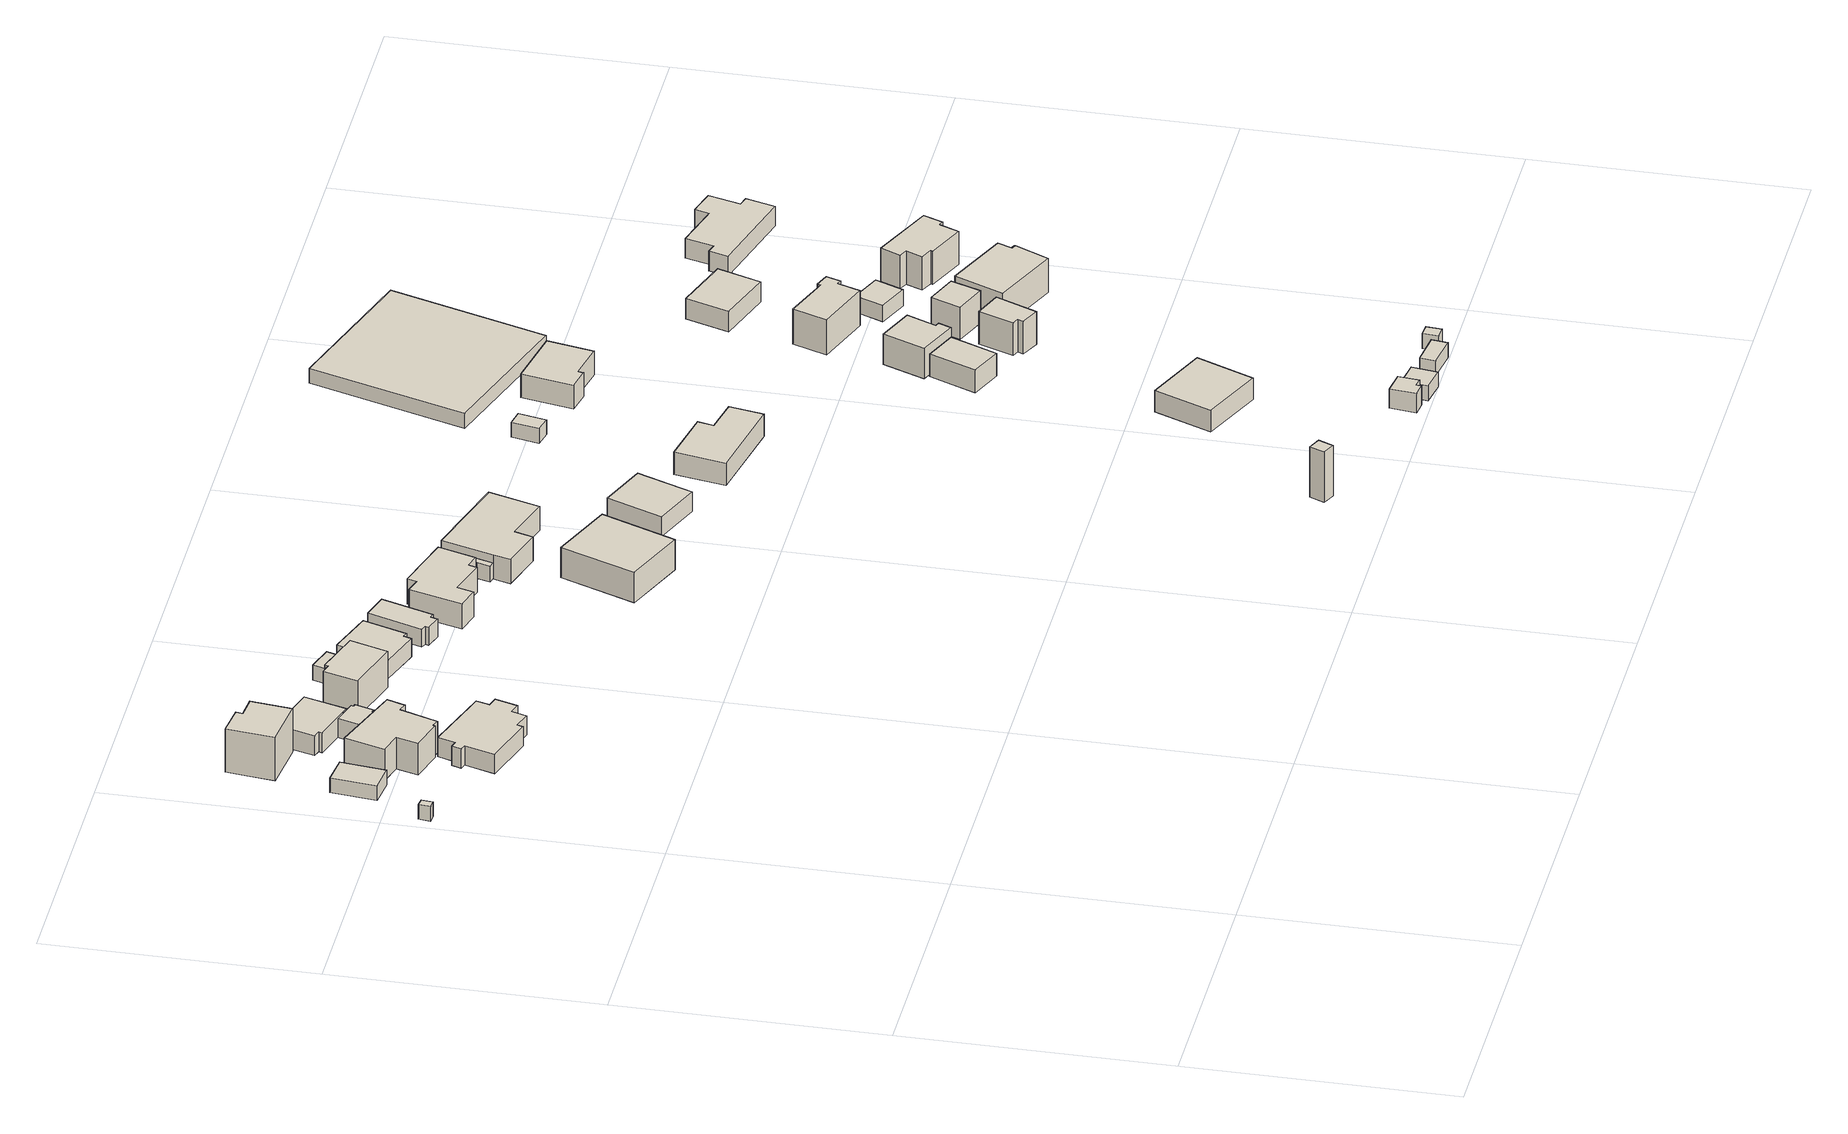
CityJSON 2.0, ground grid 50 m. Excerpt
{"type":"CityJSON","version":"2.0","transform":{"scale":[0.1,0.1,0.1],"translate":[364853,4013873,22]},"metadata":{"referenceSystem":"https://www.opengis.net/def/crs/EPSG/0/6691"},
"CityObjects":{
"building1":{"type":"Building","attributes":{"枝番":1,"利根川水系渡良瀬川洪水浸水想定区域（計画規模）.規模":"L1","利根川水系渡良瀬川洪水浸水想定区域（想定最大規模）.規模":"L2","利根川水系渡良瀬川洪水浸水想定区域（想定最大規模）.浸水ランク":"2","利根川水系渡良瀬川洪水浸水想定区域（想定最大規模）.浸水深":1.61,"利根川水系渡良瀬川洪水浸水想定区域（想定最大規模）.継続時間":15,"利根川水系利根川洪水浸水想定区域（想定最大規模）.規模":"L2","利根川水系利根川洪水浸水想定区域（想定最大規模）.浸水ランク":"1","利根川水系利根川洪水浸水想定区域（想定最大規模）.浸水深":0.418,"BuildingDetails.prefecture":"10","BuildingDetails.city":"10207"},"geometry":[{"type":"Solid","lod":"1","boundaries":[[[[0,1,2,3]],[[2,4,5,3]],[[1,6,4,2]],[[0,7,6,1]],[[3,5,7,0]],[[4,6,7,5]]]]}]},
"building2":{"type":"Building","attributes":{"枝番":1,"利根川水系渡良瀬川洪水浸水想定区域（計画規模）.規模":"L1","利根川水系渡良瀬川洪水浸水想定区域（想定最大規模）.規模":"L2","利根川水系渡良瀬川洪水浸水想定区域（想定最大規模）.浸水ランク":"2","利根川水系渡良瀬川洪水浸水想定区域（想定最大規模）.浸水深":1.32,"利根川水系渡良瀬川洪水浸水想定区域（想定最大規模）.継続時間":5.1,"利根川水系利根川洪水浸水想定区域（想定最大規模）.規模":"L2","利根川水系利根川洪水浸水想定区域（想定最大規模）.浸水ランク":"1","利根川水系利根川洪水浸水想定区域（想定最大規模）.浸水深":0.117,"measuredHeight":3.2,"BuildingDetails.prefecture":"10","BuildingDetails.city":"10207"},"geometry":[{"type":"Solid","lod":"1","boundaries":[[[[8,9,10,11]],[[10,12,13,11]],[[9,14,12,10]],[[8,15,14,9]],[[11,13,15,8]],[[12,14,15,13]]]]}]},
"building3":{"type":"Building","attributes":{"枝番":1,"利根川水系渡良瀬川洪水浸水想定区域（想定最大規模）.規模":"L2","利根川水系渡良瀬川洪水浸水想定区域（想定最大規模）.浸水ランク":"2","利根川水系渡良瀬川洪水浸水想定区域（想定最大規模）.浸水深":0.82,"利根川水系渡良瀬川洪水浸水想定区域（想定最大規模）.継続時間":5.1,"利根川水系利根川洪水浸水想定区域（想定最大規模）.規模":"L2","利根川水系利根川洪水浸水想定区域（想定最大規模）.浸水ランク":"1","利根川水系利根川洪水浸水想定区域（想定最大規模）.浸水深":0.117,"usage":"413","measuredHeight":7,"BuildingDetails.prefecture":"10","BuildingDetails.city":"10207","BuildingDetails.surveyYear":2016},"geometry":[{"type":"Solid","lod":"1","boundaries":[[[[16,17,18,19,20,21,22,23,24,25]],[[24,26,27,25]],[[23,28,26,24]],[[22,29,28,23]],[[21,30,29,22]],[[20,31,30,21]],[[19,32,31,20]],[[18,33,32,19]],[[17,34,33,18]],[[16,35,34,17]],[[25,27,35,16]],[[26,28,29,30,31,32,33,34,35,27]]]]}]},
"building4":{"type":"Building","attributes":{"枝番":1,"利根川水系渡良瀬川洪水浸水想定区域（想定最大規模）.規模":"L2","利根川水系渡良瀬川洪水浸水想定区域（想定最大規模）.浸水ランク":"2","利根川水系渡良瀬川洪水浸水想定区域（想定最大規模）.浸水深":1.12,"利根川水系渡良瀬川洪水浸水想定区域（想定最大規模）.継続時間":5.9,"利根川水系利根川洪水浸水想定区域（想定最大規模）.規模":"L2","利根川水系利根川洪水浸水想定区域（想定最大規模）.浸水ランク":"1","利根川水系利根川洪水浸水想定区域（想定最大規模）.浸水深":0.057,"usage":"411","measuredHeight":9.6,"BuildingDetails.prefecture":"10","BuildingDetails.city":"10207","BuildingDetails.surveyYear":2016},"geometry":[{"type":"Solid","lod":"1","boundaries":[[[[36,37,38,39,40,41]],[[40,42,43,41]],[[39,44,42,40]],[[38,45,44,39]],[[37,46,45,38]],[[36,47,46,37]],[[41,43,47,36]],[[42,44,45,46,47,43]]]]}]},
"building5":{"type":"Building","attributes":{"枝番":1,"利根川水系渡良瀬川洪水浸水想定区域（想定最大規模）.規模":"L2","利根川水系渡良瀬川洪水浸水想定区域（想定最大規模）.浸水ランク":"2","利根川水系渡良瀬川洪水浸水想定区域（想定最大規模）.浸水深":1.2,"利根川水系渡良瀬川洪水浸水想定区域（想定最大規模）.継続時間":7.2,"利根川水系利根川洪水浸水想定区域（想定最大規模）.規模":"L2","利根川水系利根川洪水浸水想定区域（想定最大規模）.浸水ランク":"1","利根川水系利根川洪水浸水想定区域（想定最大規模）.浸水深":0.017,"usage":"413","measuredHeight":4.1,"BuildingDetails.prefecture":"10","BuildingDetails.city":"10207","BuildingDetails.surveyYear":2016},"geometry":[{"type":"Solid","lod":"1","boundaries":[[[[48,49,50,51,52,53,54,55,56,57,58,59,60,61]],[[60,62,63,61]],[[59,64,62,60]],[[58,65,64,59]],[[57,66,65,58]],[[56,67,66,57]],[[55,68,67,56]],[[54,69,68,55]],[[53,70,69,54]],[[52,71,70,53]],[[51,72,71,52]],[[50,73,72,51]],[[49,74,73,50]],[[48,75,74,49]],[[61,63,75,48]],[[62,64,65,66,67,68,69,70,71,72,73,74,75,63]]]]}]},
"building6":{"type":"Building","attributes":{"枝番":1,"利根川水系渡良瀬川洪水浸水想定区域（想定最大規模）.規模":"L2","利根川水系渡良瀬川洪水浸水想定区域（想定最大規模）.浸水ランク":"2","利根川水系渡良瀬川洪水浸水想定区域（想定最大規模）.浸水深":1.22,"利根川水系渡良瀬川洪水浸水想定区域（想定最大規模）.継続時間":5.1,"利根川水系利根川洪水浸水想定区域（想定最大規模）.規模":"L2","利根川水系利根川洪水浸水想定区域（想定最大規模）.浸水ランク":"1","利根川水系利根川洪水浸水想定区域（想定最大規模）.浸水深":0.057,"usage":"411","measuredHeight":4.7,"BuildingDetails.prefecture":"10","BuildingDetails.city":"10207","BuildingDetails.surveyYear":2016},"geometry":[{"type":"Solid","lod":"1","boundaries":[[[[76,77,78,79,80,81]],[[80,82,83,81]],[[79,84,82,80]],[[78,85,84,79]],[[77,86,85,78]],[[76,87,86,77]],[[81,83,87,76]],[[82,84,85,86,87,83]]]]}]},
"building7":{"type":"Building","attributes":{"枝番":1,"利根川水系渡良瀬川洪水浸水想定区域（想定最大規模）.規模":"L2","利根川水系渡良瀬川洪水浸水想定区域（想定最大規模）.浸水ランク":"2","利根川水系渡良瀬川洪水浸水想定区域（想定最大規模）.浸水深":1.01,"利根川水系渡良瀬川洪水浸水想定区域（想定最大規模）.継続時間":5.1,"利根川水系利根川洪水浸水想定区域（想定最大規模）.規模":"L2","利根川水系利根川洪水浸水想定区域（想定最大規模）.浸水ランク":"1","利根川水系利根川洪水浸水想定区域（想定最大規模）.浸水深":0.117,"usage":"411","measuredHeight":4.1,"BuildingDetails.prefecture":"10","BuildingDetails.city":"10207","BuildingDetails.surveyYear":2016},"geometry":[{"type":"Solid","lod":"1","boundaries":[[[[88,89,90,91,92,93,94,95]],[[94,96,97,95]],[[93,98,96,94]],[[92,99,98,93]],[[91,100,99,92]],[[90,101,100,91]],[[89,102,101,90]],[[88,103,102,89]],[[95,97,103,88]],[[96,98,99,100,101,102,103,97]]]]}]},
"building8":{"type":"Building","attributes":{"枝番":1,"利根川水系渡良瀬川洪水浸水想定区域（想定最大規模）.規模":"L2","利根川水系渡良瀬川洪水浸水想定区域（想定最大規模）.浸水ランク":"2","利根川水系渡良瀬川洪水浸水想定区域（想定最大規模）.浸水深":1.11,"利根川水系渡良瀬川洪水浸水想定区域（想定最大規模）.継続時間":5.7,"利根川水系利根川洪水浸水想定区域（想定最大規模）.規模":"L2","利根川水系利根川洪水浸水想定区域（想定最大規模）.浸水ランク":"1","利根川水系利根川洪水浸水想定区域（想定最大規模）.浸水深":0.008,"usage":"411","measuredHeight":8,"BuildingDetails.prefecture":"10","BuildingDetails.city":"10207","BuildingDetails.surveyYear":2016},"geometry":[{"type":"Solid","lod":"1","boundaries":[[[[104,105,106,107,108,109]],[[108,110,111,109]],[[107,112,110,108]],[[106,113,112,107]],[[105,114,113,106]],[[104,115,114,105]],[[109,111,115,104]],[[110,112,113,114,115,111]]]]}]},
"building9":{"type":"Building","attributes":{"枝番":1,"利根川水系渡良瀬川洪水浸水想定区域（想定最大規模）.規模":"L2","利根川水系渡良瀬川洪水浸水想定区域（想定最大規模）.浸水ランク":"2","利根川水系渡良瀬川洪水浸水想定区域（想定最大規模）.浸水深":1.52,"利根川水系渡良瀬川洪水浸水想定区域（想定最大規模）.継続時間":5.7,"利根川水系利根川洪水浸水想定区域（想定最大規模）.規模":"L2","利根川水系利根川洪水浸水想定区域（想定最大規模）.浸水ランク":"1","利根川水系利根川洪水浸水想定区域（想定最大規模）.浸水深":0.153,"measuredHeight":4.9,"BuildingDetails.prefecture":"10","BuildingDetails.city":"10207"},"geometry":[{"type":"Solid","lod":"1","boundaries":[[[[116,117,118,119]],[[118,120,121,119]],[[117,122,120,118]],[[116,123,122,117]],[[119,121,123,116]],[[120,122,123,121]]]]}]},
"building10":{"type":"Building","attributes":{"枝番":1,"利根川水系渡良瀬川洪水浸水想定区域（想定最大規模）.規模":"L2","利根川水系渡良瀬川洪水浸水想定区域（想定最大規模）.浸水ランク":"2","利根川水系渡良瀬川洪水浸水想定区域（想定最大規模）.浸水深":1.21,"利根川水系渡良瀬川洪水浸水想定区域（想定最大規模）.継続時間":5.7,"利根川水系利根川洪水浸水想定区域（想定最大規模）.規模":"L2","利根川水系利根川洪水浸水想定区域（想定最大規模）.浸水ランク":"1","利根川水系利根川洪水浸水想定区域（想定最大規模）.浸水深":0.008,"usage":"411","measuredHeight":4.6,"BuildingDetails.prefecture":"10","BuildingDetails.city":"10207","BuildingDetails.surveyYear":2016},"geometry":[{"type":"Solid","lod":"1","boundaries":[[[[124,125,126,127,128,129]],[[128,130,131,129]],[[127,132,130,128]],[[126,133,132,127]],[[125,134,133,126]],[[124,135,134,125]],[[129,131,135,124]],[[130,132,133,134,135,131]]]]}]},
"building11":{"type":"Building","attributes":{"枝番":1,"利根川水系渡良瀬川洪水浸水想定区域（計画規模）.規模":"L1","利根川水系渡良瀬川洪水浸水想定区域（計画規模）.浸水ランク":"1","利根川水系渡良瀬川洪水浸水想定区域（計画規模）.浸水深":0.02,"利根川水系渡良瀬川洪水浸水想定区域（想定最大規模）.規模":"L2","利根川水系渡良瀬川洪水浸水想定区域（想定最大規模）.浸水ランク":"2","利根川水系渡良瀬川洪水浸水想定区域（想定最大規模）.浸水深":1.31,"利根川水系渡良瀬川洪水浸水想定区域（想定最大規模）.継続時間":5.7,"利根川水系矢場川洪水浸水想定区域（想定最大規模）.規模":"L2","利根川水系矢場川洪水浸水想定区域（想定最大規模）.浸水ランク":"1","利根川水系矢場川洪水浸水想定区域（想定最大規模）.浸水深":0.09,"利根川水系利根川洪水浸水想定区域（想定最大規模）.規模":"L2","利根川水系利根川洪水浸水想定区域（想定最大規模）.浸水ランク":"1","利根川水系利根川洪水浸水想定区域（想定最大規模）.浸水深":0.102,"usage":"411","measuredHeight":4,"BuildingDetails.prefecture":"10","BuildingDetails.city":"10207","BuildingDetails.surveyYear":2016},"geometry":[{"type":"Solid","lod":"1","boundaries":[[[[136,137,138,139,140,141,142,143]],[[142,144,145,143]],[[141,146,144,142]],[[140,147,146,141]],[[139,148,147,140]],[[138,149,148,139]],[[137,150,149,138]],[[136,151,150,137]],[[143,145,151,136]],[[144,146,147,148,149,150,151,145]]]]}]},
"building12":{"type":"Building","attributes":{"枝番":1,"利根川水系渡良瀬川洪水浸水想定区域（想定最大規模）.規模":"L2","利根川水系渡良瀬川洪水浸水想定区域（想定最大規模）.浸水ランク":"2","利根川水系渡良瀬川洪水浸水想定区域（想定最大規模）.浸水深":1.01,"利根川水系渡良瀬川洪水浸水想定区域（想定最大規模）.継続時間":4.6,"利根川水系利根川洪水浸水想定区域（想定最大規模）.規模":"L2","利根川水系利根川洪水浸水想定区域（想定最大規模）.浸水ランク":"1","利根川水系利根川洪水浸水想定区域（想定最大規模）.浸水深":0.003,"usage":"411","measuredHeight":7.2,"BuildingDetails.prefecture":"10","BuildingDetails.city":"10207","BuildingDetails.surveyYear":2016},"geometry":[{"type":"Solid","lod":"1","boundaries":[[[[152,153,154,155,156,157,158,159,160,161]],[[160,162,163,161]],[[159,164,162,160]],[[158,165,164,159]],[[157,166,165,158]],[[156,167,166,157]],[[155,168,167,156]],[[154,169,168,155]],[[153,170,169,154]],[[152,171,170,153]],[[161,163,171,152]],[[162,164,165,166,167,168,169,170,171,163]]]]}]},
"building13":{"type":"Building","attributes":{"枝番":1,"利根川水系渡良瀬川洪水浸水想定区域（想定最大規模）.規模":"L2","利根川水系渡良瀬川洪水浸水想定区域（想定最大規模）.浸水ランク":"2","利根川水系渡良瀬川洪水浸水想定区域（想定最大規模）.浸水深":1.6,"利根川水系渡良瀬川洪水浸水想定区域（想定最大規模）.継続時間":7.6,"利根川水系利根川洪水浸水想定区域（想定最大規模）.規模":"L2","利根川水系利根川洪水浸水想定区域（想定最大規模）.浸水ランク":"1","利根川水系利根川洪水浸水想定区域（想定最大規模）.浸水深":0.413,"usage":"441","measuredHeight":7.1,"BuildingDetails.prefecture":"10","BuildingDetails.city":"10207","BuildingDetails.surveyYear":2016},"geometry":[{"type":"Solid","lod":"1","boundaries":[[[[172,173,174,175]],[[174,176,177,175]],[[173,178,176,174]],[[172,179,178,173]],[[175,177,179,172]],[[176,178,179,177]]]]}]},
"building14":{"type":"Building","attributes":{"枝番":1,"利根川水系渡良瀬川洪水浸水想定区域（想定最大規模）.規模":"L2","利根川水系渡良瀬川洪水浸水想定区域（想定最大規模）.浸水ランク":"2","利根川水系渡良瀬川洪水浸水想定区域（想定最大規模）.浸水深":1.51,"利根川水系渡良瀬川洪水浸水想定区域（想定最大規模）.継続時間":4.6,"measuredHeight":4.4,"BuildingDetails.prefecture":"10","BuildingDetails.city":"10207"},"geometry":[{"type":"Solid","lod":"1","boundaries":[[[[180,181,182,183,184,185]],[[184,186,187,185]],[[183,188,186,184]],[[182,189,188,183]],[[181,190,189,182]],[[180,191,190,181]],[[185,187,191,180]],[[186,188,189,190,191,187]]]]}]},
"building15":{"type":"Building","attributes":{"枝番":1,"利根川水系渡良瀬川洪水浸水想定区域（想定最大規模）.規模":"L2","利根川水系渡良瀬川洪水浸水想定区域（想定最大規模）.浸水ランク":"2","利根川水系渡良瀬川洪水浸水想定区域（想定最大規模）.浸水深":0.9,"利根川水系渡良瀬川洪水浸水想定区域（想定最大規模）.継続時間":4.6,"usage":"411","measuredHeight":5.7,"BuildingDetails.prefecture":"10","BuildingDetails.city":"10207","BuildingDetails.surveyYear":2016},"geometry":[{"type":"Solid","lod":"1","boundaries":[[[[192,193,194,195,196,197,198]],[[197,199,200,198]],[[196,201,199,197]],[[195,202,201,196]],[[194,203,202,195]],[[193,204,203,194]],[[192,205,204,193]],[[198,200,205,192]],[[199,201,202,203,204,205,200]]]]}]},
"building16":{"type":"Building","attributes":{"枝番":1,"利根川水系渡良瀬川洪水浸水想定区域（計画規模）.規模":"L1","利根川水系渡良瀬川洪水浸水想定区域（計画規模）.浸水ランク":"2","利根川水系渡良瀬川洪水浸水想定区域（計画規模）.浸水深":0.96,"利根川水系渡良瀬川洪水浸水想定区域（計画規模）.継続時間":8.6,"利根川水系渡良瀬川洪水浸水想定区域（想定最大規模）.規模":"L2","利根川水系渡良瀬川洪水浸水想定区域（想定最大規模）.浸水ランク":"2","利根川水系渡良瀬川洪水浸水想定区域（想定最大規模）.浸水深":2.8,"利根川水系渡良瀬川洪水浸水想定区域（想定最大規模）.継続時間":23.7,"利根川水系矢場川洪水浸水想定区域（想定最大規模）.規模":"L2","利根川水系矢場川洪水浸水想定区域（想定最大規模）.浸水ランク":"1","利根川水系矢場川洪水浸水想定区域（想定最大規模）.浸水深":0.14,"利根川水系多々良川洪水浸水想定区域（想定最大規模）.規模":"L2","利根川水系多々良川洪水浸水想定区域（想定最大規模）.浸水ランク":"2","利根川水系多々良川洪水浸水想定区域（想定最大規模）.浸水深":0.53,"利根川水系多々良川洪水浸水想定区域（想定最大規模）.継続時間":4.4,"利根川水系利根川洪水浸水想定区域（計画規模）.規模":"L1","利根川水系利根川洪水浸水想定区域（計画規模）.浸水ランク":"1","利根川水系利根川洪水浸水想定区域（計画規模）.浸水深":0.124,"利根川水系利根川洪水浸水想定区域（想定最大規模）.規模":"L2","利根川水系利根川洪水浸水想定区域（想定最大規模）.浸水ランク":"2","利根川水系利根川洪水浸水想定区域（想定最大規模）.浸水深":1.61,"measuredHeight":11,"BuildingDetails.prefecture":"10","BuildingDetails.city":"10207"},"geometry":[{"type":"Solid","lod":"1","boundaries":[[[[206,207,208,209]],[[208,210,211,209]],[[207,212,210,208]],[[206,213,212,207]],[[209,211,213,206]],[[210,212,213,211]]]]}]},
"building17":{"type":"Building","attributes":{"枝番":1,"利根川水系渡良瀬川洪水浸水想定区域（想定最大規模）.規模":"L2","利根川水系渡良瀬川洪水浸水想定区域（想定最大規模）.浸水ランク":"2","利根川水系渡良瀬川洪水浸水想定区域（想定最大規模）.浸水深":1.6,"利根川水系渡良瀬川洪水浸水想定区域（想定最大規模）.継続時間":6.8,"利根川水系利根川洪水浸水想定区域（想定最大規模）.規模":"L2","利根川水系利根川洪水浸水想定区域（想定最大規模）.浸水ランク":"1","利根川水系利根川洪水浸水想定区域（想定最大規模）.浸水深":0.405,"measuredHeight":5.4,"BuildingDetails.prefecture":"10","BuildingDetails.city":"10207"},"geometry":[{"type":"Solid","lod":"1","boundaries":[[[[214,215,216,217]],[[216,218,219,217]],[[215,220,218,216]],[[214,221,220,215]],[[217,219,221,214]],[[218,220,221,219]]]]}]},
"building18":{"type":"Building","attributes":{"枝番":1,"利根川水系渡良瀬川洪水浸水想定区域（想定最大規模）.規模":"L2","利根川水系渡良瀬川洪水浸水想定区域（想定最大規模）.浸水ランク":"2","利根川水系渡良瀬川洪水浸水想定区域（想定最大規模）.浸水深":1.4,"利根川水系渡良瀬川洪水浸水想定区域（想定最大規模）.継続時間":8.5,"利根川水系利根川洪水浸水想定区域（想定最大規模）.規模":"L2","利根川水系利根川洪水浸水想定区域（想定最大規模）.浸水ランク":"1","利根川水系利根川洪水浸水想定区域（想定最大規模）.浸水深":0.204,"measuredHeight":6.4,"BuildingDetails.prefecture":"10","BuildingDetails.city":"10207"},"geometry":[{"type":"Solid","lod":"1","boundaries":[[[[222,223,224,225,226,227]],[[226,228,229,227]],[[225,230,228,226]],[[224,231,230,225]],[[223,232,231,224]],[[222,233,232,223]],[[227,229,233,222]],[[228,230,231,232,233,229]]]]}]},
"building19":{"type":"Building","attributes":{"枝番":1,"利根川水系渡良瀬川洪水浸水想定区域（計画規模）.規模":"L1","利根川水系渡良瀬川洪水浸水想定区域（計画規模）.浸水ランク":"2","利根川水系渡良瀬川洪水浸水想定区域（計画規模）.浸水深":0.86,"利根川水系渡良瀬川洪水浸水想定区域（計画規模）.継続時間":11.3,"利根川水系渡良瀬川洪水浸水想定区域（想定最大規模）.規模":"L2","利根川水系渡良瀬川洪水浸水想定区域（想定最大規模）.浸水ランク":"2","利根川水系渡良瀬川洪水浸水想定区域（想定最大規模）.浸水深":2.7,"利根川水系渡良瀬川洪水浸水想定区域（想定最大規模）.継続時間":26,"利根川水系矢場川洪水浸水想定区域（想定最大規模）.規模":"L2","利根川水系矢場川洪水浸水想定区域（想定最大規模）.浸水ランク":"1","利根川水系矢場川洪水浸水想定区域（想定最大規模）.浸水深":0.04,"利根川水系多々良川洪水浸水想定区域（想定最大規模）.規模":"L2","利根川水系多々良川洪水浸水想定区域（想定最大規模）.浸水ランク":"1","利根川水系多々良川洪水浸水想定区域（想定最大規模）.浸水深":0.44,"利根川水系多々良川洪水浸水想定区域（想定最大規模）.継続時間":7.1,"利根川水系利根川洪水浸水想定区域（計画規模）.規模":"L1","利根川水系利根川洪水浸水想定区域（計画規模）.浸水ランク":"1","利根川水系利根川洪水浸水想定区域（計画規模）.浸水深":0.024,"利根川水系利根川洪水浸水想定区域（想定最大規模）.規模":"L2","利根川水系利根川洪水浸水想定区域（想定最大規模）.浸水ランク":"2","利根川水系利根川洪水浸水想定区域（想定最大規模）.浸水深":1.51,"measuredHeight":4.3,"BuildingDetails.prefecture":"10","BuildingDetails.city":"10207"},"geometry":[{"type":"Solid","lod":"1","boundaries":[[[[234,235,236,237,238,239]],[[238,240,241,239]],[[237,242,240,238]],[[236,243,242,237]],[[235,244,243,236]],[[234,245,244,235]],[[239,241,245,234]],[[240,242,243,244,245,241]]]]}]},
"building20":{"type":"Building","attributes":{"枝番":1,"利根川水系渡良瀬川洪水浸水想定区域（計画規模）.規模":"L1","利根川水系渡良瀬川洪水浸水想定区域（計画規模）.浸水ランク":"1","利根川水系渡良瀬川洪水浸水想定区域（計画規模）.浸水深":0.06,"利根川水系渡良瀬川洪水浸水想定区域（計画規模）.継続時間":1.7,"利根川水系渡良瀬川洪水浸水想定区域（想定最大規模）.規模":"L2","利根川水系渡良瀬川洪水浸水想定区域（想定最大規模）.浸水ランク":"2","利根川水系渡良瀬川洪水浸水想定区域（想定最大規模）.浸水深":1.7,"利根川水系渡良瀬川洪水浸水想定区域（想定最大規模）.継続時間":10,"利根川水系多々良川洪水浸水想定区域（想定最大規模）.規模":"L2","利根川水系利根川洪水浸水想定区域（想定最大規模）.規模":"L2","利根川水系利根川洪水浸水想定区域（想定最大規模）.浸水ランク":"2","利根川水系利根川洪水浸水想定区域（想定最大規模）.浸水深":0.513,"usage":"411","measuredHeight":6.5,"BuildingDetails.prefecture":"10","BuildingDetails.city":"10207","BuildingDetails.surveyYear":2016},"geometry":[{"type":"Solid","lod":"1","boundaries":[[[[246,247,248,249]],[[248,250,251,249]],[[247,252,250,248]],[[246,253,252,247]],[[249,251,253,246]],[[250,252,253,251]]]]}]},
"building21":{"type":"Building","attributes":{"枝番":1,"利根川水系渡良瀬川洪水浸水想定区域（想定最大規模）.規模":"L2","利根川水系渡良瀬川洪水浸水想定区域（想定最大規模）.浸水ランク":"2","利根川水系渡良瀬川洪水浸水想定区域（想定最大規模）.浸水深":1.71,"利根川水系渡良瀬川洪水浸水想定区域（想定最大規模）.継続時間":7.5,"利根川水系利根川洪水浸水想定区域（想定最大規模）.規模":"L2","利根川水系利根川洪水浸水想定区域（想定最大規模）.浸水ランク":"1","利根川水系利根川洪水浸水想定区域（想定最大規模）.浸水深":0.485,"BuildingDetails.prefecture":"10","BuildingDetails.city":"10207"},"geometry":[{"type":"Solid","lod":"1","boundaries":[[[[254,255,256,257]],[[256,258,259,257]],[[255,260,258,256]],[[254,261,260,255]],[[257,259,261,254]],[[258,260,261,259]]]]}]},
"building22":{"type":"Building","attributes":{"枝番":1,"利根川水系渡良瀬川洪水浸水想定区域（計画規模）.規模":"L1","利根川水系渡良瀬川洪水浸水想定区域（計画規模）.浸水ランク":"2","利根川水系渡良瀬川洪水浸水想定区域（計画規模）.浸水深":0.96,"利根川水系渡良瀬川洪水浸水想定区域（計画規模）.継続時間":13.1,"利根川水系渡良瀬川洪水浸水想定区域（想定最大規模）.規模":"L2","利根川水系渡良瀬川洪水浸水想定区域（想定最大規模）.浸水ランク":"2","利根川水系渡良瀬川洪水浸水想定区域（想定最大規模）.浸水深":2.8,"利根川水系渡良瀬川洪水浸水想定区域（想定最大規模）.継続時間":27.7,"利根川水系矢場川洪水浸水想定区域（想定最大規模）.規模":"L2","利根川水系矢場川洪水浸水想定区域（想定最大規模）.浸水ランク":"1","利根川水系矢場川洪水浸水想定区域（想定最大規模）.浸水深":0.14,"利根川水系矢場川洪水浸水想定区域（想定最大規模）.継続時間":3.4,"利根川水系多々良川洪水浸水想定区域（想定最大規模）.規模":"L2","利根川水系多々良川洪水浸水想定区域（想定最大規模）.浸水ランク":"2","利根川水系多々良川洪水浸水想定区域（想定最大規模）.浸水深":0.54,"利根川水系多々良川洪水浸水想定区域（想定最大規模）.継続時間":8.4,"利根川水系利根川洪水浸水想定区域（計画規模）.規模":"L1","利根川水系利根川洪水浸水想定区域（計画規模）.浸水ランク":"1","利根川水系利根川洪水浸水想定区域（計画規模）.浸水深":0.124,"利根川水系利根川洪水浸水想定区域（想定最大規模）.規模":"L2","利根川水系利根川洪水浸水想定区域（想定最大規模）.浸水ランク":"2","利根川水系利根川洪水浸水想定区域（想定最大規模）.浸水深":1.61,"measuredHeight":3.4,"BuildingDetails.prefecture":"10","BuildingDetails.city":"10207"},"geometry":[{"type":"Solid","lod":"1","boundaries":[[[[262,263,264,265,266,267]],[[266,268,269,267]],[[265,270,268,266]],[[264,271,270,265]],[[263,272,271,264]],[[262,273,272,263]],[[267,269,273,262]],[[268,270,271,272,273,269]]]]}]},
"building23":{"type":"Building","attributes":{"枝番":1,"利根川水系渡良瀬川洪水浸水想定区域（計画規模）.規模":"L1","利根川水系渡良瀬川洪水浸水想定区域（計画規模）.浸水ランク":"2","利根川水系渡良瀬川洪水浸水想定区域（計画規模）.浸水深":0.96,"利根川水系渡良瀬川洪水浸水想定区域（計画規模）.継続時間":13.1,"利根川水系渡良瀬川洪水浸水想定区域（想定最大規模）.規模":"L2","利根川水系渡良瀬川洪水浸水想定区域（想定最大規模）.浸水ランク":"2","利根川水系渡良瀬川洪水浸水想定区域（想定最大規模）.浸水深":2.8,"利根川水系渡良瀬川洪水浸水想定区域（想定最大規模）.継続時間":27.7,"利根川水系矢場川洪水浸水想定区域（想定最大規模）.規模":"L2","利根川水系矢場川洪水浸水想定区域（想定最大規模）.浸水ランク":"1","利根川水系矢場川洪水浸水想定区域（想定最大規模）.浸水深":0.14,"利根川水系矢場川洪水浸水想定区域（想定最大規模）.継続時間":3.4,"利根川水系多々良川洪水浸水想定区域（想定最大規模）.規模":"L2","利根川水系多々良川洪水浸水想定区域（想定最大規模）.浸水ランク":"2","利根川水系多々良川洪水浸水想定区域（想定最大規模）.浸水深":0.54,"利根川水系多々良川洪水浸水想定区域（想定最大規模）.継続時間":8.4,"利根川水系利根川洪水浸水想定区域（計画規模）.規模":"L1","利根川水系利根川洪水浸水想定区域（計画規模）.浸水ランク":"1","利根川水系利根川洪水浸水想定区域（計画規模）.浸水深":0.124,"利根川水系利根川洪水浸水想定区域（想定最大規模）.規模":"L2","利根川水系利根川洪水浸水想定区域（想定最大規模）.浸水ランク":"2","利根川水系利根川洪水浸水想定区域（想定最大規模）.浸水深":1.61,"BuildingDetails.prefecture":"10","BuildingDetails.city":"10207"},"geometry":[{"type":"Solid","lod":"1","boundaries":[[[[274,275,276,277]],[[276,278,279,277]],[[275,280,278,276]],[[274,281,280,275]],[[277,279,281,274]],[[278,280,281,279]]]]}]},
"building24":{"type":"Building","attributes":{"枝番":1,"利根川水系渡良瀬川洪水浸水想定区域（想定最大規模）.規模":"L2","利根川水系渡良瀬川洪水浸水想定区域（想定最大規模）.浸水ランク":"2","利根川水系渡良瀬川洪水浸水想定区域（想定最大規模）.浸水深":1.8,"利根川水系渡良瀬川洪水浸水想定区域（想定最大規模）.継続時間":8.4,"利根川水系利根川洪水浸水想定区域（想定最大規模）.規模":"L2","利根川水系利根川洪水浸水想定区域（想定最大規模）.浸水ランク":"2","利根川水系利根川洪水浸水想定区域（想定最大規模）.浸水深":0.611,"usage":"402","measuredHeight":5,"BuildingDetails.prefecture":"10","BuildingDetails.city":"10207","BuildingDetails.surveyYear":2016},"geometry":[{"type":"Solid","lod":"1","boundaries":[[[[282,283,284,285]],[[284,286,287,285]],[[283,288,286,284]],[[282,289,288,283]],[[285,287,289,282]],[[286,288,289,287]]]]}]},
"building25":{"type":"Building","attributes":{"枝番":1,"利根川水系渡良瀬川洪水浸水想定区域（想定最大規模）.規模":"L2","利根川水系渡良瀬川洪水浸水想定区域（想定最大規模）.浸水ランク":"2","利根川水系渡良瀬川洪水浸水想定区域（想定最大規模）.浸水深":1.51,"利根川水系渡良瀬川洪水浸水想定区域（想定最大規模）.継続時間":7.5,"利根川水系利根川洪水浸水想定区域（想定最大規模）.規模":"L2","利根川水系利根川洪水浸水想定区域（想定最大規模）.浸水ランク":"1","利根川水系利根川洪水浸水想定区域（想定最大規模）.浸水深":0.284,"measuredHeight":6.1,"BuildingDetails.prefecture":"10","BuildingDetails.city":"10207"},"geometry":[{"type":"Solid","lod":"1","boundaries":[[[[290,291,292,293,294,295]],[[294,296,297,295]],[[293,298,296,294]],[[292,299,298,293]],[[291,300,299,292]],[[290,301,300,291]],[[295,297,301,290]],[[296,298,299,300,301,297]]]]}]},
"building26":{"type":"Building","attributes":{"枝番":1,"利根川水系渡良瀬川洪水浸水想定区域（計画規模）.規模":"L1","利根川水系渡良瀬川洪水浸水想定区域（計画規模）.浸水ランク":"2","利根川水系渡良瀬川洪水浸水想定区域（計画規模）.浸水深":1.06,"利根川水系渡良瀬川洪水浸水想定区域（計画規模）.継続時間":13.1,"利根川水系渡良瀬川洪水浸水想定区域（想定最大規模）.規模":"L2","利根川水系渡良瀬川洪水浸水想定区域（想定最大規模）.浸水ランク":"2","利根川水系渡良瀬川洪水浸水想定区域（想定最大規模）.浸水深":2.9,"利根川水系渡良瀬川洪水浸水想定区域（想定最大規模）.継続時間":27.7,"利根川水系矢場川洪水浸水想定区域（想定最大規模）.規模":"L2","利根川水系矢場川洪水浸水想定区域（想定最大規模）.浸水ランク":"1","利根川水系矢場川洪水浸水想定区域（想定最大規模）.浸水深":0.24,"利根川水系矢場川洪水浸水想定区域（想定最大規模）.継続時間":3.4,"利根川水系多々良川洪水浸水想定区域（想定最大規模）.規模":"L2","利根川水系多々良川洪水浸水想定区域（想定最大規模）.浸水ランク":"2","利根川水系多々良川洪水浸水想定区域（想定最大規模）.浸水深":0.64,"利根川水系多々良川洪水浸水想定区域（想定最大規模）.継続時間":8.4,"利根川水系利根川洪水浸水想定区域（計画規模）.規模":"L1","利根川水系利根川洪水浸水想定区域（計画規模）.浸水ランク":"1","利根川水系利根川洪水浸水想定区域（計画規模）.浸水深":0.224,"利根川水系利根川洪水浸水想定区域（想定最大規模）.規模":"L2","利根川水系利根川洪水浸水想定区域（想定最大規模）.浸水ランク":"2","利根川水系利根川洪水浸水想定区域（想定最大規模）.浸水深":1.71,"BuildingDetails.prefecture":"10","BuildingDetails.city":"10207"},"geometry":[{"type":"Solid","lod":"1","boundaries":[[[[302,303,304,305]],[[304,306,307,305]],[[303,308,306,304]],[[302,309,308,303]],[[305,307,309,302]],[[306,308,309,307]]]]}]},
"building27":{"type":"Building","attributes":{"枝番":1,"利根川水系渡良瀬川洪水浸水想定区域（想定最大規模）.規模":"L2","利根川水系渡良瀬川洪水浸水想定区域（想定最大規模）.浸水ランク":"2","利根川水系渡良瀬川洪水浸水想定区域（想定最大規模）.浸水深":1.61,"利根川水系渡良瀬川洪水浸水想定区域（想定最大規模）.継続時間":8.4,"利根川水系利根川洪水浸水想定区域（想定最大規模）.規模":"L2","利根川水系利根川洪水浸水想定区域（想定最大規模）.浸水ランク":"1","利根川水系利根川洪水浸水想定区域（想定最大規模）.浸水深":0.406,"usage":"411","measuredHeight":7.6,"BuildingDetails.prefecture":"10","BuildingDetails.city":"10207","BuildingDetails.surveyYear":2016},"geometry":[{"type":"Solid","lod":"1","boundaries":[[[[310,311,312,313,314,315]],[[314,316,317,315]],[[313,318,316,314]],[[312,319,318,313]],[[311,320,319,312]],[[310,321,320,311]],[[315,317,321,310]],[[316,318,319,320,321,317]]]]}]},
"building28":{"type":"Building","attributes":{"枝番":1,"利根川水系渡良瀬川洪水浸水想定区域（想定最大規模）.規模":"L2","利根川水系渡良瀬川洪水浸水想定区域（想定最大規模）.浸水ランク":"2","利根川水系渡良瀬川洪水浸水想定区域（想定最大規模）.浸水深":1.5,"利根川水系渡良瀬川洪水浸水想定区域（想定最大規模）.継続時間":9.1,"利根川水系利根川洪水浸水想定区域（想定最大規模）.規模":"L2","利根川水系利根川洪水浸水想定区域（想定最大規模）.浸水ランク":"1","利根川水系利根川洪水浸水想定区域（想定最大規模）.浸水深":0.311,"usage":"411","measuredHeight":7,"BuildingDetails.prefecture":"10","BuildingDetails.city":"10207","BuildingDetails.surveyYear":2016},"geometry":[{"type":"Solid","lod":"1","boundaries":[[[[322,323,324,325,326,327]],[[326,328,329,327]],[[325,330,328,326]],[[324,331,330,325]],[[323,332,331,324]],[[322,333,332,323]],[[327,329,333,322]],[[328,330,331,332,333,329]]]]}]},
"building29":{"type":"Building","attributes":{"枝番":1,"利根川水系渡良瀬川洪水浸水想定区域（想定最大規模）.規模":"L2","利根川水系渡良瀬川洪水浸水想定区域（想定最大規模）.浸水ランク":"2","利根川水系渡良瀬川洪水浸水想定区域（想定最大規模）.浸水深":1.52,"利根川水系渡良瀬川洪水浸水想定区域（想定最大規模）.継続時間":6.7,"利根川水系利根川洪水浸水想定区域（想定最大規模）.規模":"L2","利根川水系利根川洪水浸水想定区域（想定最大規模）.浸水ランク":"1","利根川水系利根川洪水浸水想定区域（想定最大規模）.浸水深":0.284,"usage":"451","BuildingDetails.prefecture":"10","BuildingDetails.city":"10207","BuildingDetails.surveyYear":2016},"geometry":[{"type":"Solid","lod":"1","boundaries":[[[[334,335,336,337]],[[336,338,339,337]],[[335,340,338,336]],[[334,341,340,335]],[[337,339,341,334]],[[338,340,341,339]]]]}]},
"building30":{"type":"Building","attributes":{"枝番":1,"利根川水系渡良瀬川洪水浸水想定区域（想定最大規模）.規模":"L2","利根川水系渡良瀬川洪水浸水想定区域（想定最大規模）.浸水ランク":"2","利根川水系渡良瀬川洪水浸水想定区域（想定最大規模）.浸水深":1.61,"利根川水系渡良瀬川洪水浸水想定区域（想定最大規模）.継続時間":8.4,"利根川水系利根川洪水浸水想定区域（想定最大規模）.規模":"L2","利根川水系利根川洪水浸水想定区域（想定最大規模）.浸水ランク":"1","利根川水系利根川洪水浸水想定区域（想定最大規模）.浸水深":0.406,"usage":"411","measuredHeight":7.5,"BuildingDetails.prefecture":"10","BuildingDetails.city":"10207","BuildingDetails.surveyYear":2016},"geometry":[{"type":"Solid","lod":"1","boundaries":[[[[342,343,344,345,346,347,348,349]],[[348,350,351,349]],[[347,352,350,348]],[[346,353,352,347]],[[345,354,353,346]],[[344,355,354,345]],[[343,356,355,344]],[[342,357,356,343]],[[349,351,357,342]],[[350,352,353,354,355,356,357,351]]]]}]},
"building31":{"type":"Building","attributes":{"枝番":1,"利根川水系渡良瀬川洪水浸水想定区域（想定最大規模）.規模":"L2","利根川水系渡良瀬川洪水浸水想定区域（想定最大規模）.浸水ランク":"2","利根川水系渡良瀬川洪水浸水想定区域（想定最大規模）.浸水深":1.61,"利根川水系渡良瀬川洪水浸水想定区域（想定最大規模）.継続時間":8.8,"利根川水系利根川洪水浸水想定区域（想定最大規模）.規模":"L2","利根川水系利根川洪水浸水想定区域（想定最大規模）.浸水ランク":"1","利根川水系利根川洪水浸水想定区域（想定最大規模）.浸水深":0.409,"usage":"411","measuredHeight":7.1,"BuildingDetails.prefecture":"10","BuildingDetails.city":"10207","BuildingDetails.surveyYear":2016},"geometry":[{"type":"Solid","lod":"1","boundaries":[[[[358,359,360,361]],[[360,362,363,361]],[[359,364,362,360]],[[358,365,364,359]],[[361,363,365,358]],[[362,364,365,363]]]]}]},
"building32":{"type":"Building","attributes":{"枝番":1,"利根川水系渡良瀬川洪水浸水想定区域（想定最大規模）.規模":"L2","利根川水系渡良瀬川洪水浸水想定区域（想定最大規模）.浸水ランク":"2","利根川水系渡良瀬川洪水浸水想定区域（想定最大規模）.浸水深":1.6,"利根川水系渡良瀬川洪水浸水想定区域（想定最大規模）.継続時間":8.8,"利根川水系利根川洪水浸水想定区域（想定最大規模）.規模":"L2","利根川水系利根川洪水浸水想定区域（想定最大規模）.浸水ランク":"1","利根川水系利根川洪水浸水想定区域（想定最大規模）.浸水深":0.405,"measuredHeight":3.6,"BuildingDetails.prefecture":"10","BuildingDetails.city":"10207"},"geometry":[{"type":"Solid","lod":"1","boundaries":[[[[366,367,368,369]],[[368,370,371,369]],[[367,372,370,368]],[[366,373,372,367]],[[369,371,373,366]],[[370,372,373,371]]]]}]},
"building33":{"type":"Building","attributes":{"枝番":1,"利根川水系渡良瀬川洪水浸水想定区域（想定最大規模）.規模":"L2","利根川水系渡良瀬川洪水浸水想定区域（想定最大規模）.浸水ランク":"2","利根川水系渡良瀬川洪水浸水想定区域（想定最大規模）.浸水深":1.01,"利根川水系渡良瀬川洪水浸水想定区域（想定最大規模）.継続時間":8.8,"利根川水系利根川洪水浸水想定区域（想定最大規模）.規模":"L2","利根川水系利根川洪水浸水想定区域（想定最大規模）.浸水ランク":"1","利根川水系利根川洪水浸水想定区域（想定最大規模）.浸水深":0.21,"usage":"411","measuredHeight":7.8,"BuildingDetails.prefecture":"10","BuildingDetails.city":"10207","BuildingDetails.surveyYear":2016},"geometry":[{"type":"Solid","lod":"1","boundaries":[[[[374,375,376,377,378,379]],[[378,380,381,379]],[[377,382,380,378]],[[376,383,382,377]],[[375,384,383,376]],[[374,385,384,375]],[[379,381,385,374]],[[380,382,383,384,385,381]]]]}]},
"building34":{"type":"Building","attributes":{"枝番":1,"利根川水系渡良瀬川洪水浸水想定区域（想定最大規模）.規模":"L2","利根川水系渡良瀬川洪水浸水想定区域（想定最大規模）.浸水ランク":"2","利根川水系渡良瀬川洪水浸水想定区域（想定最大規模）.浸水深":1.71,"利根川水系渡良瀬川洪水浸水想定区域（想定最大規模）.継続時間":8.6,"利根川水系利根川洪水浸水想定区域（想定最大規模）.規模":"L2","利根川水系利根川洪水浸水想定区域（想定最大規模）.浸水ランク":"2","利根川水系利根川洪水浸水想定区域（想定最大規模）.浸水深":0.5,"measuredHeight":4.9,"BuildingDetails.prefecture":"10","BuildingDetails.city":"10207"},"geometry":[{"type":"Solid","lod":"1","boundaries":[[[[386,387,388,389]],[[388,390,391,389]],[[387,392,390,388]],[[386,393,392,387]],[[389,391,393,386]],[[390,392,393,391]]]]}]},
"building35":{"type":"Building","attributes":{"枝番":1,"利根川水系渡良瀬川洪水浸水想定区域（想定最大規模）.規模":"L2","利根川水系渡良瀬川洪水浸水想定区域（想定最大規模）.浸水ランク":"2","利根川水系渡良瀬川洪水浸水想定区域（想定最大規模）.浸水深":1.71,"利根川水系渡良瀬川洪水浸水想定区域（想定最大規模）.継続時間":8.8,"利根川水系利根川洪水浸水想定区域（想定最大規模）.規模":"L2","利根川水系利根川洪水浸水想定区域（想定最大規模）.浸水ランク":"2","利根川水系利根川洪水浸水想定区域（想定最大規模）.浸水深":0.51,"usage":"411","measuredHeight":5.9,"BuildingDetails.prefecture":"10","BuildingDetails.city":"10207","BuildingDetails.surveyYear":2016},"geometry":[{"type":"Solid","lod":"1","boundaries":[[[[394,395,396,397]],[[396,398,399,397]],[[395,400,398,396]],[[394,401,400,395]],[[397,399,401,394]],[[398,400,401,399]]]]}]},
"building36":{"type":"Building","attributes":{"枝番":1,"利根川水系渡良瀬川洪水浸水想定区域（想定最大規模）.規模":"L2","利根川水系渡良瀬川洪水浸水想定区域（想定最大規模）.浸水ランク":"2","利根川水系渡良瀬川洪水浸水想定区域（想定最大規模）.浸水深":1.7,"利根川水系渡良瀬川洪水浸水想定区域（想定最大規模）.継続時間":8.8,"利根川水系利根川洪水浸水想定区域（想定最大規模）.規模":"L2","利根川水系利根川洪水浸水想定区域（想定最大規模）.浸水ランク":"2","利根川水系利根川洪水浸水想定区域（想定最大規模）.浸水深":0.505,"usage":"411","measuredHeight":7.8,"BuildingDetails.prefecture":"10","BuildingDetails.city":"10207","BuildingDetails.surveyYear":2016},"geometry":[{"type":"Solid","lod":"1","boundaries":[[[[402,403,404,405,406,407,408,409,410,411]],[[410,412,413,411]],[[409,414,412,410]],[[408,415,414,409]],[[407,416,415,408]],[[406,417,416,407]],[[405,418,417,406]],[[404,419,418,405]],[[403,420,419,404]],[[402,421,420,403]],[[411,413,421,402]],[[412,414,415,416,417,418,419,420,421,413]]]]}]},
"building37":{"type":"Building","attributes":{"枝番":1,"利根川水系渡良瀬川洪水浸水想定区域（想定最大規模）.規模":"L2","利根川水系渡良瀬川洪水浸水想定区域（想定最大規模）.浸水ランク":"2","利根川水系渡良瀬川洪水浸水想定区域（想定最大規模）.浸水深":1.71,"利根川水系渡良瀬川洪水浸水想定区域（想定最大規模）.継続時間":9.2,"利根川水系利根川洪水浸水想定区域（想定最大規模）.規模":"L2","利根川水系利根川洪水浸水想定区域（想定最大規模）.浸水ランク":"2","利根川水系利根川洪水浸水想定区域（想定最大規模）.浸水深":0.502,"usage":"411","measuredHeight":6,"BuildingDetails.prefecture":"10","BuildingDetails.city":"10207","BuildingDetails.surveyYear":2016},"geometry":[{"type":"Solid","lod":"1","boundaries":[[[[422,423,424,425,426,427,428,429,430,431]],[[430,432,433,431]],[[429,434,432,430]],[[428,435,434,429]],[[427,436,435,428]],[[426,437,436,427]],[[425,438,437,426]],[[424,439,438,425]],[[423,440,439,424]],[[422,441,440,423]],[[431,433,441,422]],[[432,434,435,436,437,438,439,440,441,433]]]]}]}
},
"vertices":[
[2,1412,17],[5,1434,17],[20,1432,17],[18,1411,17],[20,1432,47],[18,1411,47],[5,1434,47],[2,1412,47],
[45,1514,20],[54,1599,20],[108,1593,20],[98,1508,20],[108,1593,50],[98,1508,50],[54,1599,50],[45,1514,50],
[200,1448,22],[198,1444,22],[137,1461,22],[149,1502,22],[107,1514,22],[129,1589,22],[266,1542,22],[254,1508,22],[238,1513,22],[214,1443,22],[238,1513,86],[214,1443,86],[254,1508,86],[266,1542,86],[129,1589,86],[107,1514,86],[149,1502,86],[137,1461,86],[198,1444,86],[200,1448,86],
[70,1698,22],[80,1788,22],[137,1781,22],[135,1768,22],[176,1764,22],[167,1687,22],[176,1764,110],[167,1687,110],[135,1768,110],[137,1781,110],[80,1788,110],[70,1698,110],
[172,1334,19],[189,1390,19],[178,1394,19],[184,1412,19],[196,1408,19],[207,1441,19],[336,1400,19],[329,1375,19],[348,1369,19],[335,1327,19],[315,1333,19],[306,1305,19],[274,1315,19],[270,1304,19],[274,1315,58],[270,1304,58],[306,1305,58],[315,1333,58],[335,1327,58],[348,1369,58],[329,1375,58],[336,1400,58],[207,1441,58],[196,1408,58],[184,1412,58],[178,1394,58],[189,1390,58],[172,1334,58],
[175,1637,22],[177,1644,22],[163,1648,22],[184,1720,22],[284,1691,22],[261,1612,22],[284,1691,62],[261,1612,62],[184,1720,62],[163,1648,62],[177,1644,62],[175,1637,62],
[215,1572,21],[230,1621,21],[276,1607,21],[275,1602,21],[280,1601,21],[269,1565,21],[263,1567,21],[260,1559,21],[263,1567,60],[260,1559,60],[269,1565,60],[280,1601,60],[275,1602,60],[276,1607,60],[230,1621,60],[215,1572,60],
[302,1601,21],[321,1665,21],[340,1660,21],[342,1667,21],[429,1640,21],[407,1569,21],[429,1640,94],[407,1569,94],[342,1667,94],[340,1660,94],[321,1665,94],[302,1601,94],
[393,1659,20],[406,1701,20],[454,1686,20],[441,1645,20],[454,1686,50],[441,1645,50],[406,1701,50],[393,1659,50],
[435,1574,21],[466,1671,21],[553,1642,21],[526,1560,21],[517,1564,21],[512,1549,21],[517,1564,58],[512,1549,58],[526,1560,58],[553,1642,58],[466,1671,58],[435,1574,58],
[556,1528,20],[558,1534,20],[548,1538,20],[581,1640,20],[630,1625,20],[599,1529,20],[590,1531,20],[586,1518,20],[590,1531,56],[586,1518,56],[599,1529,56],[630,1625,56],[581,1640,56],[548,1538,56],[558,1534,56],[556,1528,56],
[619,1482,20],[647,1581,20],[675,1573,20],[680,1591,20],[792,1559,20],[771,1489,20],[745,1496,20],[740,1480,20],[670,1501,20],[661,1470,20],[670,1501,71],[661,1470,71],[740,1480,71],[745,1496,71],[771,1489,71],[792,1559,71],[680,1591,71],[675,1573,71],[647,1581,71],[619,1482,71],
[766,1210,17],[821,1350,17],[941,1302,17],[885,1163,17],[941,1302,78],[885,1163,78],[821,1350,78],[766,1210,78],
[778,1465,20],[785,1490,20],[778,1492,20],[797,1558,20],[816,1552,20],[790,1462,20],[816,1552,52],[790,1462,52],[797,1558,52],[778,1492,52],[785,1490,52],[778,1465,52],
[781,1430,19],[790,1462,19],[818,1559,19],[988,1510,19],[960,1415,19],[871,1441,19],[861,1407,19],[871,1441,68],[861,1407,68],[960,1415,68],[988,1510,68],[818,1559,68],[790,1462,68],[781,1430,68],
[1341,118,4],[1353,146,4],[1377,135,4],[1365,107,4],[1377,135,106],[1365,107,106],[1353,146,106],[1341,118,106],
[984,1206,18],[1025,1310,18],[1115,1275,18],[1074,1171,18],[1115,1275,58],[1074,1171,58],[1025,1310,58],[984,1206,58],
[1168,1131,18],[1186,1226,18],[1291,1206,18],[1285,1176,18],[1350,1163,18],[1338,1099,18],[1350,1163,63],[1338,1099,63],[1285,1176,63],[1291,1206,63],[1186,1226,63],[1168,1131,63],
[1657,20,4],[1663,69,4],[1706,63,4],[1702,24,4],[1685,26,4],[1684,17,4],[1685,26,43],[1684,17,43],[1702,24,43],[1706,63,43],[1663,69,43],[1657,20,43],
[1509,351,15],[1554,458,15],[1673,408,15],[1627,300,15],[1673,408,58],[1627,300,58],[1554,458,58],[1509,351,58],
[1238,1473,18],[1249,1524,18],[1280,1518,18],[1269,1466,18],[1280,1518,48],[1269,1466,48],[1249,1524,48],[1238,1473,48],
[1701,9,3],[1706,43,3],[1717,41,3],[1719,55,3],[1756,50,3],[1749,1,3],[1756,50,33],[1749,1,33],[1719,55,33],[1717,41,33],[1706,43,33],[1701,9,33],
[1782,12,4],[1786,41,4],[1848,33,4],[1844,3,4],[1848,33,34],[1844,3,34],[1786,41,34],[1782,12,34],
[1551,772,16],[1587,859,16],[1648,834,16],[1612,747,16],[1648,834,62],[1612,747,62],[1587,859,62],[1551,772,62],
[1405,1438,18],[1403,1428,18],[1359,1437,18],[1378,1533,18],[1492,1511,18],[1475,1424,18],[1492,1511,66],[1475,1424,66],[1378,1533,66],[1359,1437,66],[1403,1428,66],[1405,1438,66],
[1863,23,3],[1866,53,3],[1889,51,3],[1887,22,3],[1889,51,33],[1887,22,33],[1866,53,33],[1863,23,33],
[1577,867,17],[1609,945,17],[1678,917,17],[1655,862,17],[1663,859,17],[1653,835,17],[1663,859,78],[1653,835,78],[1655,862,78],[1678,917,78],[1609,945,78],[1577,867,78],
[1689,716,17],[1694,727,17],[1681,732,17],[1706,797,17],[1758,777,17],[1725,700,17],[1758,777,83],[1725,700,83],[1706,797,83],[1681,732,83],[1694,727,83],[1689,716,83],
[1262,1608,17],[1353,1899,17],[1629,1812,17],[1538,1521,17],[1629,1812,47],[1538,1521,47],[1353,1899,47],[1262,1608,47],
[1619,1046,17],[1642,1110,17],[1728,1079,17],[1730,1085,17],[1757,1075,17],[1748,1048,17],[1739,1051,17],[1724,1009,17],[1739,1051,88],[1724,1009,88],[1748,1048,88],[1757,1075,88],[1730,1085,88],[1728,1079,88],[1642,1110,88],[1619,1046,88],
[1714,831,17],[1736,887,17],[1795,864,17],[1774,808,17],[1795,864,82],[1774,808,82],[1736,887,82],[1714,831,82],
[1744,973,17],[1765,1026,17],[1823,1002,17],[1801,949,17],[1823,1002,50],[1801,949,50],[1765,1026,50],[1744,973,50],
[1765,767,18],[1804,859,18],[1924,808,18],[1913,781,18],[1922,777,18],[1892,713,18],[1922,777,87],[1892,713,87],[1913,781,87],[1924,808,87],[1804,859,87],[1765,767,87],
[1659,1226,17],[1686,1307,17],[1792,1272,17],[1765,1191,17],[1792,1272,58],[1765,1191,58],[1686,1307,58],[1659,1226,58],
[1909,744,15],[1940,811,15],[1985,792,15],[1950,728,15],[1985,792,46],[1950,728,46],[1940,811,46],[1909,744,46],
[1879,913,17],[1881,917,17],[1858,927,17],[1871,958,17],[1856,965,17],[1872,1003,17],[1991,952,17],[1976,915,17],[1967,919,17],[1952,882,17],[1967,919,84],[1952,882,84],[1976,915,84],[1991,952,84],[1872,1003,84],[1856,965,84],[1871,958,84],[1858,927,84],[1881,917,84],[1879,913,84],
[1838,1263,16],[1848,1299,16],[1866,1294,16],[1880,1347,16],[1968,1323,16],[1975,1350,16],[2025,1336,16],[2009,1276,16],[2028,1271,16],[2013,1216,16],[2028,1271,56],[2013,1216,56],[2009,1276,56],[2025,1336,56],[1975,1350,56],[1968,1323,56],[1880,1347,56],[1866,1294,56],[1848,1299,56],[1838,1263,56]
]}
